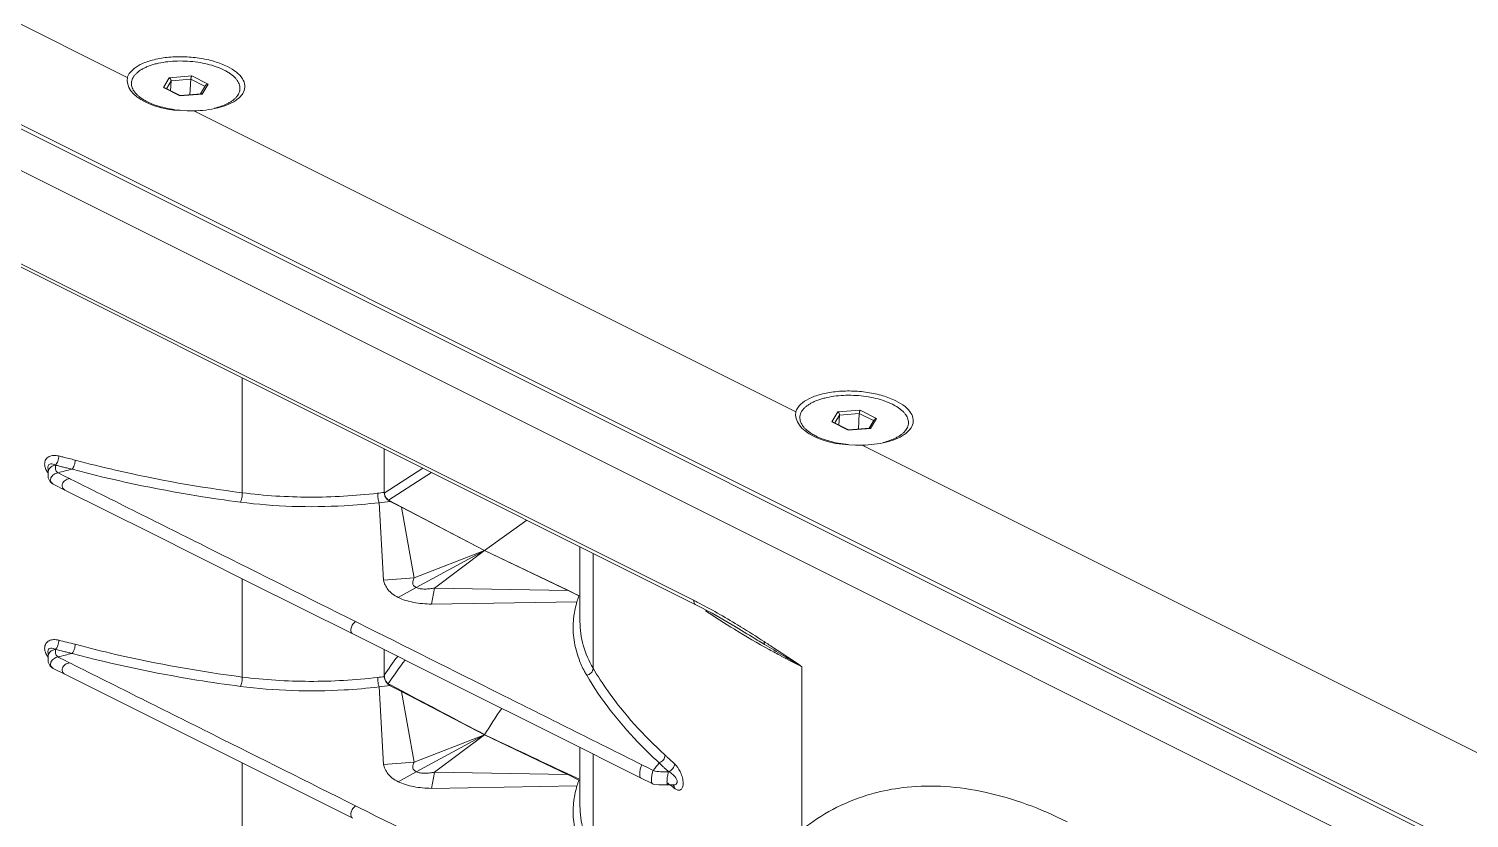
# Model space of a CAD drawing. Header units: millimetres. Extents: x 0 to 2524, y 0 to 1785.
# Drawn here: x 1966.5 to 2064, y 809.6 to 863 of the extents above; entities that cross this region are included whole.
import ezdxf

# ---------------------------------------------------------------- set-up
doc = ezdxf.new("R2010")
doc.units = ezdxf.units.MM
doc.header["$LTSCALE"] = 0.1
doc.layers.get('0').update_dxf_attribs({"lineweight": 13})

msp = doc.modelspace()

# ---------------------------------------------------------------- linework, layer by layer
for p, q in [((1805.72, 936.63), (2176.809, 751.085)), ((1822.369, 935.093), (1973.175, 859.69)), ((2079.228, 799.593), (1902.735, 887.839)), ((2076.4, 798.178), (1899.906, 886.425)), ((1975.613, 859.011), (1976.017, 859.685)), ((1975.818, 858.941), (1976.139, 859.477)), ((1976.017, 859.685), (1977.531, 859.803)), ((1976.139, 859.477), (1976.101, 858.799)), ((1976.139, 859.477), (1977.475, 859.582)), ((1977.475, 859.582), (1977.416, 858.529)), ((1977.475, 859.582), (1978.442, 859.098)), ((1977.531, 859.803), (1978.641, 859.248)), ((1978.475, 859.152), (1978.135, 858.585)), ((1978.641, 859.248), (1978.237, 858.574)), ((1976.723, 858.455), (1975.613, 859.011)), ((1976.745, 858.477), (1975.714, 858.993)), ((1978.237, 858.574), (1976.723, 858.455)), ((1978.175, 858.588), (1976.744, 858.476)), ((1977.675, 857.44), (2018.43, 837.063)), ((2011.511, 824.313), (1964.795, 847.671)), ((1964.94, 847.368), (2011.657, 824.01)), ((1980.955, 839.361), (1980.955, 831.586)), ((2020.867, 836.383), (2021.271, 837.057)), ((2021.072, 836.313), (2021.394, 836.85)), ((2021.271, 837.057), (2022.786, 837.176)), ((2021.394, 836.85), (2021.356, 836.172)), ((2021.394, 836.85), (2022.73, 836.954)), ((2022.73, 836.954), (2022.671, 835.901)), ((2022.73, 836.954), (2023.697, 836.471)), ((2022.786, 837.176), (2023.896, 836.621)), ((2021.978, 835.828), (2020.867, 836.383)), ((2022, 835.85), (2020.969, 836.365)), ((2023.492, 835.947), (2021.978, 835.828)), ((2023.43, 835.961), (2021.999, 835.849)), ((2023.729, 836.525), (2023.389, 835.958)), ((2023.896, 836.621), (2023.492, 835.947)), ((2022.93, 834.813), (2173.736, 759.41)), ((1990.572, 831.608), (1990.572, 834.552)), ((1990.573, 831.564), (1990.573, 834.552)), ((1967.804, 833.331), (1967.804, 833.331)), ((1967.816, 832.97), (1967.816, 832.97)), ((1993.186, 833.245), (1990.573, 831.564)), ((1990.848, 831.078), (1993.766, 832.955)), ((1967.959, 832.327), (1968.163, 832.172)), ((1968.164, 832.171), (1968.163, 832.172)), ((1968.164, 832.171), (1968.339, 832.078)), ((1969.262, 832.549), (1969.326, 832.517)), ((1990.519, 825.673), (1990.215, 830.916)), ((1997.362, 827.68), (1990.848, 831.078)), ((1991.735, 830.607), (1990.969, 831.002)), ((1991.735, 830.611), (1997.361, 827.68)), ((1992.602, 825.816), (1991.735, 830.607)), ((1997.362, 827.68), (2000.215, 829.731)), ((2003.819, 827.929), (2003.819, 822.866)), ((1992.602, 825.825), (1997.361, 827.68)), ((1997.361, 827.68), (1992.733, 825.176)), ((1993.973, 825.14), (1997.361, 827.68)), ((1997.361, 827.68), (2002.987, 824.986)), ((1997.362, 827.68), (2003.76, 824.62)), ((2004.714, 827.481), (2004.714, 819.706)), ((1980.955, 825.768), (1980.955, 819.115)), ((1981.452, 825.52), (1988.434, 822.029)), ((1992.601, 825.825), (1990.519, 825.673)), ((1992.733, 825.173), (1991.515, 824.501)), ((1993.973, 825.131), (1993.775, 824.046)), ((1993.973, 825.14), (2002.987, 824.982)), ((1993.775, 824.046), (2003.617, 824.215)), ((2002.987, 824.986), (2003.753, 824.605)), ((2011.657, 824.01), (2011.657, 824.01)), ((1988.631, 822.864), (1988.808, 822.775)), ((2003.819, 822.866), (2003.819, 822.865)), ((2014.309, 822.32), (2014.271, 822.343)), ((2014.4, 822.478), (2014.399, 822.479)), ((1967.804, 820.86), (1967.804, 820.861)), ((1967.816, 820.499), (1967.816, 820.5)), ((1990.572, 819.138), (1990.572, 820.96)), ((1990.573, 819.243), (1990.573, 820.96)), ((1967.96, 819.856), (1968.163, 819.701)), ((1968.164, 819.7), (1968.163, 819.701)), ((1968.164, 819.7), (1968.339, 819.607)), ((1969.262, 820.078), (1969.326, 820.046)), ((2018.851, 808.769), (2018.851, 819.813)), ((1990.519, 813.202), (1990.215, 818.446)), ((1990.995, 818.579), (1990.839, 818.662)), ((1990.969, 818.526), (1991.735, 818.14)), ((1991.755, 818.177), (1990.995, 818.579)), ((1991.735, 818.14), (1997.361, 815.209)), ((1992.602, 813.346), (1991.735, 818.137)), ((1992.602, 813.355), (1997.361, 815.209)), ((1997.361, 815.209), (1992.733, 812.705)), ((1993.973, 812.669), (1997.361, 815.209)), ((1997.361, 815.209), (2002.986, 812.515)), ((2002.157, 815.168), (2007.917, 812.288)), ((2003.819, 814.337), (2003.819, 810.395)), ((1980.955, 813.297), (1980.955, 806.644)), ((1992.601, 813.355), (1990.519, 813.202)), ((2004.714, 813.89), (2004.714, 807.235)), ((1981.452, 813.049), (1988.434, 809.558)), ((1992.733, 812.702), (1991.515, 812.03)), ((1993.973, 812.66), (1993.775, 811.575)), ((1993.973, 812.669), (2002.986, 812.511)), ((2003.753, 812.14), (2002.987, 812.511)), ((2003.004, 812.553), (2003.777, 812.189)), ((1993.775, 811.575), (2003.617, 811.745)), ((2009.549, 811.811), (2009.768, 811.812)), ((2009.768, 811.812), (2010.108, 811.807)), ((2009.965, 811.772), (2009.918, 811.809)), ((2010.107, 811.807), (2010.147, 811.801)), ((1988.631, 810.393), (1988.808, 810.305)), ((2003.819, 810.395), (2003.819, 810.394))]:
    msp.add_line(p, q)
for points in [[(1967.804, 833.331), (1967.809, 833.139), (1967.816, 832.97)], [(1967.816, 832.97), (1967.816, 832.958), (1967.806, 832.825), (1967.819, 832.592), (1967.959, 832.327)], [(1968.339, 832.078), (1968.86, 831.817), (1968.953, 831.771)], [(1968.953, 831.771), (1974.712, 828.891), (1981.452, 825.52)], [(2011.657, 824.01), (2012.763, 823.427), (2014.399, 822.479)], [(1988.434, 822.029), (1995.417, 818.538), (2002.157, 815.168)], [(1967.804, 820.86), (1967.807, 820.71), (1967.816, 820.499)], [(1967.816, 820.5), (1967.816, 820.487), (1967.806, 820.354), (1967.819, 820.121), (1967.96, 819.856)], [(1968.339, 819.607), (1968.86, 819.346), (1968.953, 819.3)], [(1968.953, 819.3), (1974.712, 816.42), (1981.452, 813.049)], [(2007.917, 812.288), (2008.09, 812.202), (2008.608, 811.945), (2008.705, 811.9)], [(2008.705, 811.9), (2008.782, 811.87), (2009.162, 811.811), (2009.549, 811.811)]]:
    msp.add_lwpolyline(points)
for centre, radius, start, end in [((1980.088, 859.174), 1.058, 328.41913, 333.72123), ((2025.343, 836.547), 1.058, 328.41913, 333.72123), ((2087.115, 375.27), 472.794, 104.41338, 104.53093), ((1986.287, 868.629), 37.268, 275.9073, 276.60269), ((1985.675, 874.217), 43.538, 275.98578, 276.9841), ((2010.396, 822.109), 7.099, 159.36904, 162.74105), ((1991.084, 784.21), 45.005, 62.66436, 63.00654), ((2040.439, 865.094), 50.124, 235.88216, 238.52886), ((1975.297, 758.365), 75.283, 58.44631, 58.62426), ((1976.122, 759.675), 73.735, 56.99316, 58.46009), ((2139.114, 1024.833), 237.69, 238.89145, 239.60446), ((2087.115, 362.799), 472.795, 104.41338, 104.53093), ((2017.626, 800.874), 32.7, 143.08634, 145.82326), ((2017.474, 800.949), 31.987, 142.85289, 146.37485), ((2048.919, 879.958), 67.243, 242.08864, 243.43896), ((1986.287, 856.159), 37.268, 275.9073, 276.60269), ((1985.675, 861.746), 43.538, 275.98578, 276.9841), ((2025.935, 797.934), 33.39, 145.19544, 148.84405), ((1896.94, 898.988), 141.204, 322.37979, 322.643), ((2010.396, 809.638), 7.099, 159.36904, 162.74105), ((2019.578, 824.11), 15.641, 230.88356, 231.85694), ((2032.643, 840.841), 36.868, 232.0409, 232.55705), ((2010.114, 812.321), 0.514, 269.23174, 273.72024)]:
    msp.add_arc(centre, radius, start, end)
for centre in [(1977.355, 859.53), (2022.609, 836.902)]:
    msp.add_ellipse(centre, major_axis=(4.193, 0.014), ratio=0.499989, start_param=3.058354, end_param=4.787236)
for points, knots in [([(1973.175, 859.69), (1973.293, 860.086), (1973.934, 860.572), (1974.898, 860.907), (1975.879, 861.084), (1976.945, 861.124), (1978.028, 861.033), (1979.044, 860.814), (1979.674, 860.578), (1979.956, 860.437)], [0, 0, 0, 0, 0.169519, 0.288444, 0.425883, 0.574611, 0.725795, 0.870371, 1, 1, 1, 1]), ([(1979.723, 860.202), (1979.551, 860.287), (1979.18, 860.441), (1978.583, 860.616), (1977.935, 860.74), (1977.26, 860.81), (1976.58, 860.823), (1975.919, 860.778), (1975.393, 860.693), (1975, 860.596), (1974.73, 860.511), (1974.48, 860.415), (1974.254, 860.308), (1974.052, 860.19), (1973.877, 860.063), (1973.73, 859.928), (1973.612, 859.785), (1973.525, 859.635), (1973.469, 859.481), (1973.447, 859.322), (1973.457, 859.162), (1973.501, 859.003), (1973.576, 858.845), (1973.683, 858.69), (1973.819, 858.54), (1973.984, 858.395), (1974.107, 858.306), (1974.173, 858.263)], [0, 0, 0, 0, 0.069249, 0.14485, 0.224974, 0.307491, 0.390137, 0.470638, 0.546846, 0.582753, 0.616914, 0.649167, 0.679391, 0.707516, 0.733539, 0.75754, 0.779697, 0.800313, 0.819819, 0.838763, 0.857763, 0.877428, 0.89829, 0.920757, 0.945107, 0.971499, 1, 1, 1, 1]), ([(1979.916, 857.912), (1979.988, 857.947), (1980.124, 858.02), (1980.31, 858.144), (1980.469, 858.276), (1980.598, 858.416), (1980.698, 858.563), (1980.766, 858.715), (1980.802, 858.872), (1980.805, 859.032), (1980.775, 859.192), (1980.712, 859.351), (1980.618, 859.507), (1980.493, 859.659), (1980.34, 859.806), (1980.158, 859.947), (1979.951, 860.081), (1979.801, 860.162), (1979.723, 860.202)], [0, 0, 0, 0, 0.075767, 0.146019, 0.21087, 0.270676, 0.326095, 0.378117, 0.428063, 0.477498, 0.528051, 0.581209, 0.638177, 0.699819, 0.766666, 0.838982, 0.91683, 1, 1, 1, 1]), ([(1979.956, 860.437), (1980.173, 860.329), (1980.551, 860.1), (1980.979, 859.666), (1981.174, 859.17), (1981.104, 858.843), (1981.037, 858.706)], [0, 0, 0, 0, 0.320959, 0.582568, 0.796767, 1, 1, 1, 1]), ([(1976.139, 859.477), (1976.14, 859.498), (1976.134, 859.543), (1976.106, 859.602), (1976.067, 859.652), (1976.034, 859.676), (1976.017, 859.685)], [0, 0, 0, 0, 0.254264, 0.520725, 0.77364, 1, 1, 1, 1]), ([(1977.475, 859.582), (1977.477, 859.603), (1977.482, 859.647), (1977.495, 859.708), (1977.509, 859.755), (1977.521, 859.785), (1977.528, 859.798), (1977.531, 859.803)], [0, 0, 0, 0, 0.284055, 0.570925, 0.816949, 0.917282, 1, 1, 1, 1]), ([(1978.475, 859.152), (1978.492, 859.18), (1978.543, 859.226), (1978.609, 859.245), (1978.641, 859.248)], [0, 0, 0, 0, 0.49883, 1, 1, 1, 1]), ([(1974.173, 858.263), (1974.2, 858.244), (1974.317, 858.17), (1974.438, 858.104), (1974.531, 858.057)], [0, 0, 0, 0, 0.24032, 1, 1, 1, 1]), ([(1975.714, 858.993), (1975.699, 859), (1975.665, 859.011), (1975.63, 859.012), (1975.613, 859.011)], [0, 0, 0, 0, 0.489454, 1, 1, 1, 1]), ([(1976.738, 858.474), (1976.735, 858.472), (1976.73, 858.466), (1976.725, 858.459), (1976.723, 858.455)], [0, 0, 0, 0, 0.426676, 1, 1, 1, 1]), ([(1976.744, 858.476), (1976.744, 858.476), (1976.742, 858.476), (1976.74, 858.475), (1976.738, 858.474)], [0, 0, 0, 0, 0.227259, 1, 1, 1, 1]), ([(1980.514, 858.148), (1980.151, 857.901), (1979.203, 857.558), (1978.22, 857.45), (1977.675, 857.44)], [0, 0, 0, 0, 0.446362, 1, 1, 1, 1]), ([(1978.175, 858.588), (1978.18, 858.588), (1978.202, 858.588), (1978.223, 858.581), (1978.237, 858.574)], [0, 0, 0, 0, 0.235088, 1, 1, 1, 1]), ([(1980.989, 858.62), (1980.963, 858.577), (1980.832, 858.393), (1980.657, 858.245), (1980.514, 858.148)], [0, 0, 0, 0, 0.227655, 1, 1, 1, 1]), ([(1974.531, 858.057), (1974.667, 857.989), (1974.957, 857.864), (1975.256, 857.766), (1975.413, 857.721)], [0, 0, 0, 0, 0.481234, 1, 1, 1, 1]), ([(1975.413, 857.721), (1975.623, 857.662), (1976.058, 857.561), (1976.499, 857.501), (1976.725, 857.479)], [0, 0, 0, 0, 0.489792, 1, 1, 1, 1]), ([(1979.086, 857.622), (1979.235, 857.658), (1979.518, 857.74), (1979.79, 857.851), (1979.916, 857.912)], [0, 0, 0, 0, 0.522975, 1, 1, 1, 1]), ([(2018.43, 837.063), (2018.548, 837.459), (2019.189, 837.945), (2020.152, 838.28), (2021.134, 838.456), (2022.2, 838.497), (2023.283, 838.405), (2024.299, 838.187), (2024.928, 837.951), (2025.211, 837.81)], [0, 0, 0, 0, 0.169519, 0.288444, 0.425883, 0.574611, 0.725795, 0.870371, 1, 1, 1, 1]), ([(2024.977, 837.574), (2024.806, 837.66), (2024.435, 837.814), (2023.838, 837.988), (2023.19, 838.113), (2022.515, 838.182), (2021.835, 838.195), (2021.174, 838.151), (2020.648, 838.065), (2020.255, 837.968), (2019.985, 837.884), (2019.735, 837.788), (2019.509, 837.68), (2019.307, 837.563), (2019.132, 837.436), (2018.985, 837.3), (2018.867, 837.157), (2018.78, 837.008), (2018.724, 836.853), (2018.701, 836.695), (2018.712, 836.535), (2018.756, 836.375), (2018.831, 836.217), (2018.938, 836.063), (2019.074, 835.913), (2019.239, 835.768), (2019.362, 835.679), (2019.428, 835.635)], [0, 0, 0, 0, 0.069249, 0.14485, 0.224974, 0.307491, 0.390137, 0.470638, 0.546846, 0.582753, 0.616914, 0.649167, 0.679391, 0.707516, 0.733539, 0.75754, 0.779697, 0.800313, 0.819819, 0.838763, 0.857763, 0.877428, 0.89829, 0.920757, 0.945107, 0.971499, 1, 1, 1, 1]), ([(2025.211, 837.81), (2025.427, 837.701), (2025.806, 837.472), (2026.234, 837.039), (2026.429, 836.542), (2026.359, 836.216), (2026.292, 836.078)], [0, 0, 0, 0, 0.320959, 0.582568, 0.796767, 1, 1, 1, 1]), ([(2021.394, 836.85), (2021.395, 836.871), (2021.389, 836.915), (2021.361, 836.975), (2021.321, 837.024), (2021.288, 837.049), (2021.271, 837.057)], [0, 0, 0, 0, 0.254264, 0.520725, 0.77364, 1, 1, 1, 1]), ([(2022.73, 836.954), (2022.732, 836.976), (2022.737, 837.02), (2022.75, 837.081), (2022.764, 837.127), (2022.776, 837.158), (2022.783, 837.17), (2022.786, 837.176)], [0, 0, 0, 0, 0.284055, 0.570925, 0.816949, 0.917282, 1, 1, 1, 1]), ([(2025.171, 835.285), (2025.243, 835.32), (2025.379, 835.393), (2025.565, 835.516), (2025.723, 835.648), (2025.853, 835.788), (2025.953, 835.935), (2026.021, 836.088), (2026.057, 836.245), (2026.06, 836.405), (2026.029, 836.565), (2025.967, 836.723), (2025.872, 836.879), (2025.748, 837.032), (2025.594, 837.179), (2025.413, 837.32), (2025.206, 837.454), (2025.056, 837.535), (2024.977, 837.574)], [0, 0, 0, 0, 0.075767, 0.146019, 0.21087, 0.270676, 0.326095, 0.378117, 0.428063, 0.477498, 0.528051, 0.581209, 0.638177, 0.699819, 0.766666, 0.838982, 0.91683, 1, 1, 1, 1]), ([(2020.969, 836.365), (2020.953, 836.373), (2020.92, 836.383), (2020.885, 836.385), (2020.867, 836.383)], [0, 0, 0, 0, 0.489454, 1, 1, 1, 1]), ([(2021.993, 835.846), (2021.99, 835.844), (2021.985, 835.839), (2021.98, 835.832), (2021.978, 835.828)], [0, 0, 0, 0, 0.426676, 1, 1, 1, 1]), ([(2021.999, 835.849), (2021.999, 835.849), (2021.997, 835.848), (2021.995, 835.847), (2021.993, 835.846)], [0, 0, 0, 0, 0.227259, 1, 1, 1, 1]), ([(2023.43, 835.961), (2023.435, 835.961), (2023.456, 835.961), (2023.478, 835.954), (2023.492, 835.947)], [0, 0, 0, 0, 0.235088, 1, 1, 1, 1]), ([(2023.729, 836.525), (2023.746, 836.553), (2023.798, 836.599), (2023.863, 836.618), (2023.896, 836.621)], [0, 0, 0, 0, 0.49883, 1, 1, 1, 1]), ([(2026.244, 835.993), (2026.218, 835.949), (2026.087, 835.766), (2025.912, 835.618), (2025.769, 835.521)], [0, 0, 0, 0, 0.227655, 1, 1, 1, 1]), ([(2019.428, 835.635), (2019.455, 835.617), (2019.572, 835.543), (2019.693, 835.476), (2019.786, 835.43)], [0, 0, 0, 0, 0.24032, 1, 1, 1, 1]), ([(2019.786, 835.43), (2019.922, 835.362), (2020.211, 835.237), (2020.511, 835.139), (2020.668, 835.094)], [0, 0, 0, 0, 0.481234, 1, 1, 1, 1]), ([(2020.668, 835.094), (2020.878, 835.034), (2021.312, 834.934), (2021.754, 834.873), (2021.98, 834.852)], [0, 0, 0, 0, 0.489792, 1, 1, 1, 1]), ([(2025.769, 835.521), (2025.406, 835.274), (2024.457, 834.93), (2023.475, 834.823), (2022.93, 834.813)], [0, 0, 0, 0, 0.446362, 1, 1, 1, 1]), ([(2024.341, 834.995), (2024.49, 835.031), (2024.772, 835.113), (2025.045, 835.223), (2025.171, 835.285)], [0, 0, 0, 0, 0.522975, 1, 1, 1, 1]), ([(1967.578, 833.529), (1967.577, 833.637), (1967.625, 833.853), (1967.874, 834.069), (1968.194, 834.135), (1968.414, 834.107), (1968.525, 834.079)], [0, 0, 0, 0, 0.253497, 0.486575, 0.73139, 1, 1, 1, 1]), ([(1968.308, 833.459), (1968.389, 833.526), (1968.496, 833.736), (1968.538, 833.961), (1968.525, 834.079)], [0, 0, 0, 0, 0.470605, 1, 1, 1, 1]), ([(1968.525, 834.079), (1968.618, 834.056), (1968.991, 833.962), (1969.364, 833.869), (1969.645, 833.799)], [0, 0, 0, 0, 0.248807, 1, 1, 1, 1]), ([(1969.429, 833.182), (1969.462, 833.215), (1969.523, 833.303), (1969.613, 833.506), (1969.647, 833.682), (1969.645, 833.799)], [0, 0, 0, 0, 0.214391, 0.472235, 1, 1, 1, 1]), ([(1969.645, 833.798), (1970.549, 833.556), (1974.279, 832.628), (1978.072, 831.959), (1980.955, 831.585)], [0, 0, 0, 0, 0.243536, 1, 1, 1, 1]), ([(1967.642, 833.225), (1967.632, 833.25), (1967.597, 833.348), (1967.579, 833.452), (1967.578, 833.529)], [0, 0, 0, 0, 0.259961, 1, 1, 1, 1]), ([(1967.825, 832.913), (1967.806, 832.937), (1967.734, 833.034), (1967.675, 833.141), (1967.642, 833.225)], [0, 0, 0, 0, 0.253078, 1, 1, 1, 1]), ([(1967.804, 833.331), (1967.804, 833.388), (1967.836, 833.504), (1967.997, 833.553), (1968.152, 833.525), (1968.255, 833.485), (1968.308, 833.459)], [0, 0, 0, 0, 0.266299, 0.481014, 0.722234, 1, 1, 1, 1]), ([(1967.816, 832.97), (1967.811, 833.051), (1967.871, 833.225), (1968.005, 833.339), (1968.083, 833.382)], [0, 0, 0, 0, 0.477846, 1, 1, 1, 1]), ([(1968.163, 832.172), (1968.089, 832.212), (1967.962, 832.344), (1967.982, 832.574), (1968.08, 832.724), (1968.234, 832.863), (1968.386, 832.923), (1968.49, 832.941)], [0, 0, 0, 0, 0.230515, 0.442194, 0.571011, 0.714382, 1, 1, 1, 1]), ([(1968.308, 833.459), (1968.313, 833.414), (1968.308, 833.324), (1968.301, 833.187), (1968.347, 833.037), (1968.438, 832.969), (1968.49, 832.941)], [0, 0, 0, 0, 0.229013, 0.45813, 0.696886, 1, 1, 1, 1]), ([(1969.429, 833.182), (1969.334, 833.203), (1969.145, 833.249), (1968.863, 833.316), (1968.585, 833.387), (1968.401, 833.437), (1968.308, 833.459)], [0, 0, 0, 0, 0.253388, 0.504474, 0.752283, 1, 1, 1, 1]), ([(1968.49, 832.941), (1968.553, 832.907), (1968.807, 832.772), (1969.067, 832.645), (1969.262, 832.549)], [0, 0, 0, 0, 0.247053, 1, 1, 1, 1]), ([(1980.834, 830.951), (1979.849, 831.079), (1976.015, 831.638), (1972.214, 832.437), (1969.43, 833.183)], [0, 0, 0, 0, 0.256154, 1, 1, 1, 1]), ([(1968.953, 831.771), (1968.876, 831.809), (1968.743, 831.939), (1968.758, 832.172), (1968.853, 832.325), (1969.005, 832.468), (1969.158, 832.531), (1969.262, 832.549)], [0, 0, 0, 0, 0.231727, 0.443618, 0.572092, 0.715328, 1, 1, 1, 1]), ([(1969.326, 832.517), (1970.934, 831.711), (1974.152, 830.104), (1980.587, 826.885), (1985.413, 824.473), (1988.631, 822.864)], [0, 0, 0, 0, 0.25, 0.500006, 1, 1, 1, 1]), ([(1980.955, 831.586), (1980.959, 831.468), (1980.942, 831.293), (1980.89, 831.083), (1980.853, 830.989), (1980.832, 830.95)], [0, 0, 0, 0, 0.540709, 0.797553, 1, 1, 1, 1]), ([(1990.215, 830.916), (1989.431, 830.824), (1986.311, 830.55), (1983.156, 830.649), (1980.833, 830.95)], [0, 0, 0, 0, 0.251897, 1, 1, 1, 1]), ([(1980.955, 831.586), (1982.462, 831.391), (1985.526, 831.201), (1988.591, 831.376), (1990.122, 831.559)], [0, 0, 0, 0, 0.496103, 1, 1, 1, 1]), ([(1990.215, 830.916), (1990.201, 830.956), (1990.178, 831.052), (1990.144, 831.267), (1990.128, 831.441), (1990.124, 831.559)], [0, 0, 0, 0, 0.1959, 0.452658, 1, 1, 1, 1]), ([(1990.572, 831.608), (1990.572, 831.48), (1990.676, 831.234), (1990.862, 831.056), (1990.969, 831.001)], [0, 0, 0, 0, 0.516995, 1, 1, 1, 1]), ([(1990.744, 831.158), (1990.691, 831.212), (1990.609, 831.341), (1990.573, 831.49), (1990.573, 831.564)], [0, 0, 0, 0, 0.509306, 1, 1, 1, 1]), ([(1990.848, 831.078), (1990.839, 831.083), (1990.801, 831.105), (1990.767, 831.134), (1990.744, 831.158)], [0, 0, 0, 0, 0.234604, 1, 1, 1, 1]), ([(1990.519, 825.673), (1990.543, 825.562), (1990.614, 825.333), (1990.817, 825.014), (1991.122, 824.725), (1991.373, 824.568), (1991.515, 824.501)], [0, 0, 0, 0, 0.214993, 0.445802, 0.704916, 1, 1, 1, 1]), ([(1992.733, 825.173), (1992.699, 825.194), (1992.637, 825.235), (1992.557, 825.308), (1992.51, 825.394), (1992.488, 825.512), (1992.514, 825.664), (1992.571, 825.771), (1992.601, 825.825)], [0, 0, 0, 0, 0.155022, 0.294011, 0.415438, 0.529483, 0.756297, 1, 1, 1, 1]), ([(1992.733, 825.176), (1992.822, 825.14), (1993.018, 825.078), (1993.332, 825.063), (1993.654, 825.085), (1993.867, 825.121), (1993.973, 825.14)], [0, 0, 0, 0, 0.229412, 0.485216, 0.744719, 1, 1, 1, 1]), ([(1993.775, 824.046), (1993.568, 824.051), (1993.16, 824.072), (1992.565, 824.152), (1992.014, 824.289), (1991.669, 824.419), (1991.515, 824.501)], [0, 0, 0, 0, 0.267594, 0.527454, 0.774234, 1, 1, 1, 1]), ([(2003.377, 822.926), (2003.385, 823.034), (2003.431, 823.469), (2003.524, 823.899), (2003.617, 824.215)], [0, 0, 0, 0, 0.247292, 1, 1, 1, 1]), ([(2011.511, 824.313), (2011.511, 824.25), (2011.527, 824.157), (2011.589, 824.055), (2011.634, 824.022), (2011.657, 824.01)], [0, 0, 0, 0, 0.536164, 0.777049, 1, 1, 1, 1]), ([(2011.751, 824.19), (2012.213, 823.951), (2013.137, 823.452), (2014.04, 822.915), (2014.493, 822.639)], [0, 0, 0, 0, 0.49526, 1, 1, 1, 1]), ([(1988.631, 822.864), (1988.555, 822.821), (1988.425, 822.686), (1988.33, 822.477), (1988.305, 822.3), (1988.316, 822.182), (1988.358, 822.086), (1988.408, 822.042), (1988.434, 822.029)], [0, 0, 0, 0, 0.26476, 0.553117, 0.687413, 0.806541, 0.909065, 1, 1, 1, 1]), ([(1988.808, 822.775), (1992.006, 821.176), (1996.804, 818.776), (2003.203, 815.579), (2006.401, 813.977), (2008.001, 813.179)], [0, 0, 0, 0, 0.499963, 0.749979, 1, 1, 1, 1]), ([(2003.755, 820.312), (2003.598, 820.73), (2003.37, 821.594), (2003.342, 822.488), (2003.377, 822.926)], [0, 0, 0, 0, 0.503866, 1, 1, 1, 1]), ([(2003.821, 822.865), (2003.822, 822.325), (2003.979, 821.216), (2004.429, 820.193), (2004.714, 819.706)], [0, 0, 0, 0, 0.489237, 1, 1, 1, 1]), ([(2017.442, 820.538), (2017.171, 820.682), (2016.113, 821.252), (2015.072, 821.853), (2014.309, 822.32)], [0, 0, 0, 0, 0.256039, 1, 1, 1, 1]), ([(2016.309, 821.325), (2016.148, 821.422), (2015.512, 821.806), (2014.876, 822.192), (2014.401, 822.48)], [0, 0, 0, 0, 0.252481, 1, 1, 1, 1]), ([(1967.578, 821.065), (1967.578, 821.172), (1967.629, 821.387), (1967.879, 821.6), (1968.2, 821.664), (1968.419, 821.635), (1968.53, 821.607)], [0, 0, 0, 0, 0.252819, 0.485859, 0.731013, 1, 1, 1, 1]), ([(1968.31, 820.987), (1968.346, 821.019), (1968.411, 821.105), (1968.506, 821.309), (1968.536, 821.489), (1968.53, 821.607)], [0, 0, 0, 0, 0.215097, 0.472151, 1, 1, 1, 1]), ([(1969.645, 821.328), (1969.458, 821.373), (1969.087, 821.469), (1968.715, 821.56), (1968.53, 821.607)], [0, 0, 0, 0, 0.501711, 1, 1, 1, 1]), ([(1969.429, 820.711), (1969.462, 820.744), (1969.523, 820.832), (1969.613, 821.035), (1969.647, 821.211), (1969.645, 821.328)], [0, 0, 0, 0, 0.214391, 0.472235, 1, 1, 1, 1]), ([(1969.645, 821.327), (1970.549, 821.085), (1974.279, 820.158), (1978.072, 819.488), (1980.955, 819.114)], [0, 0, 0, 0, 0.243536, 1, 1, 1, 1]), ([(2016.309, 821.325), (2016.304, 821.337), (2016.285, 821.397), (2016.283, 821.461), (2016.288, 821.509)], [0, 0, 0, 0, 0.21448, 1, 1, 1, 1]), ([(2016.288, 821.509), (2016.502, 821.371), (2017.361, 820.811), (2018.213, 820.242), (2018.851, 819.813)], [0, 0, 0, 0, 0.249105, 1, 1, 1, 1]), ([(1967.638, 820.763), (1967.629, 820.788), (1967.595, 820.885), (1967.578, 820.989), (1967.578, 821.065)], [0, 0, 0, 0, 0.260052, 1, 1, 1, 1]), ([(1967.818, 820.451), (1967.799, 820.475), (1967.728, 820.572), (1967.67, 820.679), (1967.638, 820.763)], [0, 0, 0, 0, 0.253266, 1, 1, 1, 1]), ([(1967.804, 820.861), (1967.804, 820.893), (1967.811, 820.952), (1967.869, 821.043), (1967.998, 821.082), (1968.153, 821.055), (1968.257, 821.014), (1968.31, 820.987)], [0, 0, 0, 0, 0.150497, 0.270672, 0.48344, 0.723677, 1, 1, 1, 1]), ([(1967.816, 820.5), (1967.811, 820.581), (1967.871, 820.755), (1968.006, 820.869), (1968.084, 820.912)], [0, 0, 0, 0, 0.477856, 1, 1, 1, 1]), ([(1968.163, 819.701), (1968.089, 819.741), (1967.962, 819.873), (1967.982, 820.103), (1968.08, 820.254), (1968.234, 820.392), (1968.386, 820.452), (1968.49, 820.47)], [0, 0, 0, 0, 0.230515, 0.442194, 0.571011, 0.714382, 1, 1, 1, 1]), ([(1968.31, 820.987), (1968.313, 820.943), (1968.308, 820.853), (1968.301, 820.716), (1968.348, 820.566), (1968.438, 820.498), (1968.49, 820.47)], [0, 0, 0, 0, 0.229078, 0.458138, 0.696915, 1, 1, 1, 1]), ([(1969.429, 820.711), (1969.334, 820.732), (1969.145, 820.778), (1968.771, 820.866), (1968.495, 820.943), (1968.31, 820.987)], [0, 0, 0, 0, 0.253384, 0.504402, 1, 1, 1, 1]), ([(1968.49, 820.47), (1968.553, 820.436), (1968.807, 820.301), (1969.067, 820.175), (1969.262, 820.078)], [0, 0, 0, 0, 0.247053, 1, 1, 1, 1]), ([(1980.834, 818.481), (1979.849, 818.608), (1976.015, 819.167), (1972.214, 819.967), (1969.43, 820.712)], [0, 0, 0, 0, 0.256154, 1, 1, 1, 1]), ([(2004.274, 819.23), (2004.222, 819.318), (2004.027, 819.668), (2003.861, 820.033), (2003.755, 820.312)], [0, 0, 0, 0, 0.254674, 1, 1, 1, 1]), ([(1968.953, 819.3), (1968.876, 819.338), (1968.743, 819.468), (1968.758, 819.701), (1968.853, 819.855), (1969.005, 819.997), (1969.158, 820.06), (1969.262, 820.078)], [0, 0, 0, 0, 0.231727, 0.443618, 0.572092, 0.715328, 1, 1, 1, 1]), ([(1969.326, 820.046), (1970.934, 819.24), (1974.152, 817.634), (1980.587, 814.414), (1985.413, 812.002), (1988.631, 810.393)], [0, 0, 0, 0, 0.25, 0.500006, 1, 1, 1, 1]), ([(1990.572, 819.138), (1990.572, 819.009), (1990.676, 818.764), (1990.862, 818.586), (1990.969, 818.53)], [0, 0, 0, 0, 0.516995, 1, 1, 1, 1]), ([(1990.58, 819.138), (1990.579, 819.147), (1990.575, 819.182), (1990.573, 819.217), (1990.573, 819.243)], [0, 0, 0, 0, 0.255798, 1, 1, 1, 1]), ([(1990.839, 818.662), (1990.801, 818.682), (1990.731, 818.745), (1990.632, 818.904), (1990.592, 819.044), (1990.58, 819.138)], [0, 0, 0, 0, 0.232139, 0.491383, 1, 1, 1, 1]), ([(2004.274, 819.229), (2004.391, 819.252), (2004.605, 819.369), (2004.713, 819.597), (2004.714, 819.706)], [0, 0, 0, 0, 0.520386, 1, 1, 1, 1]), ([(2009.18, 813.308), (2008.679, 813.764), (2006.836, 815.553), (2005.231, 817.599), (2004.276, 819.231)], [0, 0, 0, 0, 0.263767, 1, 1, 1, 1]), ([(2004.714, 819.706), (2005.02, 819.184), (2006.402, 817.047), (2008.136, 815.147), (2009.569, 813.841)], [0, 0, 0, 0, 0.237644, 1, 1, 1, 1]), ([(1980.955, 819.115), (1980.959, 818.997), (1980.942, 818.823), (1980.89, 818.612), (1980.853, 818.518), (1980.832, 818.48)], [0, 0, 0, 0, 0.54071, 0.797553, 1, 1, 1, 1]), ([(1990.215, 818.446), (1989.431, 818.353), (1986.311, 818.079), (1983.156, 818.179), (1980.833, 818.48)], [0, 0, 0, 0, 0.251897, 1, 1, 1, 1]), ([(1980.955, 819.115), (1982.462, 818.92), (1985.526, 818.73), (1988.591, 818.905), (1990.122, 819.088)], [0, 0, 0, 0, 0.496103, 1, 1, 1, 1]), ([(1990.215, 818.446), (1990.201, 818.486), (1990.178, 818.582), (1990.144, 818.796), (1990.128, 818.97), (1990.124, 819.089)], [0, 0, 0, 0, 0.1959, 0.452658, 1, 1, 1, 1]), ([(1992.733, 812.702), (1992.699, 812.723), (1992.637, 812.765), (1992.557, 812.837), (1992.51, 812.923), (1992.488, 813.041), (1992.514, 813.193), (1992.571, 813.3), (1992.601, 813.355)], [0, 0, 0, 0, 0.155022, 0.294011, 0.415438, 0.529483, 0.756297, 1, 1, 1, 1]), ([(2009.179, 813.307), (2009.291, 813.344), (2009.486, 813.49), (2009.58, 813.718), (2009.581, 813.831)], [0, 0, 0, 0, 0.509656, 1, 1, 1, 1]), ([(2009.821, 812.703), (2009.767, 812.754), (2009.655, 812.853), (2009.489, 813.001), (2009.333, 813.154), (2009.229, 813.255), (2009.179, 813.307)], [0, 0, 0, 0, 0.254002, 0.50781, 0.756213, 1, 1, 1, 1]), ([(2009.569, 813.842), (2009.624, 813.791), (2009.844, 813.585), (2010.064, 813.379), (2010.232, 813.226)], [0, 0, 0, 0, 0.247279, 1, 1, 1, 1]), ([(1990.519, 813.202), (1990.543, 813.091), (1990.614, 812.862), (1990.817, 812.543), (1991.122, 812.254), (1991.373, 812.097), (1991.515, 812.03)], [0, 0, 0, 0, 0.214993, 0.445802, 0.704916, 1, 1, 1, 1]), ([(1992.733, 812.705), (1992.822, 812.669), (1993.018, 812.607), (1993.332, 812.593), (1993.654, 812.614), (1993.867, 812.65), (1993.973, 812.669)], [0, 0, 0, 0, 0.229412, 0.485216, 0.744719, 1, 1, 1, 1]), ([(2007.917, 812.288), (2007.902, 812.296), (2007.88, 812.341), (2007.866, 812.419), (2007.862, 812.527), (2007.872, 812.708), (2007.911, 812.931), (2007.965, 813.107), (2008.001, 813.179)], [0, 0, 0, 0, 0.056036, 0.146688, 0.264185, 0.405, 0.736636, 1, 1, 1, 1]), ([(2008.001, 813.179), (2008.066, 813.147), (2008.326, 813.016), (2008.586, 812.886), (2008.784, 812.794)], [0, 0, 0, 0, 0.248435, 1, 1, 1, 1]), ([(2008.705, 811.9), (2008.69, 811.907), (2008.669, 811.952), (2008.656, 812.028), (2008.652, 812.136), (2008.662, 812.317), (2008.698, 812.542), (2008.75, 812.72), (2008.784, 812.793)], [0, 0, 0, 0, 0.053817, 0.143467, 0.260763, 0.401828, 0.735151, 1, 1, 1, 1]), ([(2009.821, 812.703), (2009.641, 812.707), (2009.297, 812.69), (2008.937, 812.723), (2008.784, 812.793)], [0, 0, 0, 0, 0.515729, 1, 1, 1, 1]), ([(2009.768, 811.812), (2009.755, 811.812), (2009.738, 811.835), (2009.727, 811.868), (2009.714, 811.931), (2009.709, 812.031), (2009.716, 812.221), (2009.75, 812.449), (2009.793, 812.628), (2009.821, 812.703)], [0, 0, 0, 0, 0.039961, 0.074545, 0.120513, 0.245112, 0.403143, 0.739459, 1, 1, 1, 1]), ([(2009.821, 812.703), (2009.932, 812.742), (2010.083, 812.858), (2010.198, 813.06), (2010.228, 813.172), (2010.232, 813.226)], [0, 0, 0, 0, 0.508141, 0.766685, 1, 1, 1, 1]), ([(2009.821, 812.703), (2009.92, 812.653), (2010.064, 812.556), (2010.235, 812.395), (2010.331, 812.27), (2010.384, 812.157), (2010.407, 812.07), (2010.404, 811.987), (2010.369, 811.899), (2010.277, 811.826), (2010.191, 811.81), (2010.147, 811.808)], [0, 0, 0, 0, 0.256043, 0.395881, 0.541609, 0.614463, 0.684219, 0.746532, 0.801902, 0.89999, 1, 1, 1, 1]), ([(2010.352, 811.492), (2010.408, 811.465), (2010.501, 811.439), (2010.62, 811.469), (2010.695, 811.524), (2010.754, 811.611), (2010.811, 811.78), (2010.815, 812.049), (2010.742, 812.39), (2010.573, 812.807), (2010.383, 813.086), (2010.232, 813.226)], [0, 0, 0, 0, 0.083107, 0.120923, 0.160446, 0.20576, 0.259895, 0.397116, 0.559856, 0.723977, 1, 1, 1, 1]), ([(1993.775, 811.575), (1993.568, 811.58), (1993.16, 811.601), (1992.565, 811.682), (1992.014, 811.818), (1991.669, 811.948), (1991.515, 812.03)], [0, 0, 0, 0, 0.267594, 0.527454, 0.774234, 1, 1, 1, 1]), ([(2003.377, 810.456), (2003.385, 810.563), (2003.431, 810.999), (2003.524, 811.429), (2003.617, 811.745)], [0, 0, 0, 0, 0.247292, 1, 1, 1, 1]), ([(2010.192, 811.723), (2010.197, 811.712), (2010.218, 811.663), (2010.227, 811.609), (2010.228, 811.569)], [0, 0, 0, 0, 0.241817, 1, 1, 1, 1]), ([(2010.228, 811.569), (2010.238, 811.561), (2010.277, 811.533), (2010.32, 811.507), (2010.352, 811.492)], [0, 0, 0, 0, 0.263628, 1, 1, 1, 1]), ([(2023.248, 811.11), (2023.467, 811.178), (2024.356, 811.427), (2025.27, 811.585), (2025.962, 811.655)], [0, 0, 0, 0, 0.247259, 1, 1, 1, 1]), ([(2025.962, 811.655), (2026.819, 811.742), (2028.597, 811.765), (2032.308, 811.226), (2035.04, 810.197), (2036.803, 809.317)], [0, 0, 0, 0, 0.230446, 0.472785, 1, 1, 1, 1]), ([(1988.631, 810.393), (1988.555, 810.351), (1988.425, 810.215), (1988.33, 810.006), (1988.305, 809.829), (1988.316, 809.711), (1988.358, 809.616), (1988.408, 809.572), (1988.434, 809.558)], [0, 0, 0, 0, 0.26476, 0.553117, 0.687413, 0.806541, 0.909065, 1, 1, 1, 1]), ([(2003.755, 807.842), (2003.598, 808.259), (2003.37, 809.124), (2003.342, 810.017), (2003.377, 810.456)], [0, 0, 0, 0, 0.503866, 1, 1, 1, 1]), ([(2003.821, 810.394), (2003.822, 809.854), (2003.979, 808.745), (2004.429, 807.722), (2004.714, 807.235)], [0, 0, 0, 0, 0.489237, 1, 1, 1, 1]), ([(2018.851, 808.769), (2019.502, 809.292), (2020.901, 810.222), (2022.453, 810.865), (2023.248, 811.11)], [0, 0, 0, 0, 0.500739, 1, 1, 1, 1]), ([(1988.808, 810.305), (1992.006, 808.705), (1996.804, 806.305), (2003.203, 803.108), (2006.401, 801.506), (2008.001, 800.709)], [0, 0, 0, 0, 0.499963, 0.749979, 1, 1, 1, 1])]:
    msp.add_open_spline(points, degree=3, knots=knots)
for points in [[(1968.083, 833.382), (1968.152, 833.421), (1968.23, 833.447), (1968.308, 833.459)], [(1968.084, 820.912), (1968.153, 820.95), (1968.231, 820.976), (1968.31, 820.987)], [(1997.361, 815.209), (1995.493, 816.199), (1993.624, 817.188), (1991.755, 818.177)], [(1997.361, 815.209), (1999.242, 814.324), (2001.123, 813.439), (2003.004, 812.553)], [(2010.107, 811.827), (2010.143, 811.8), (2010.172, 811.763), (2010.192, 811.723)]]:
    msp.add_open_spline(points, degree=3)

doc.saveas('drawing.dxf')
